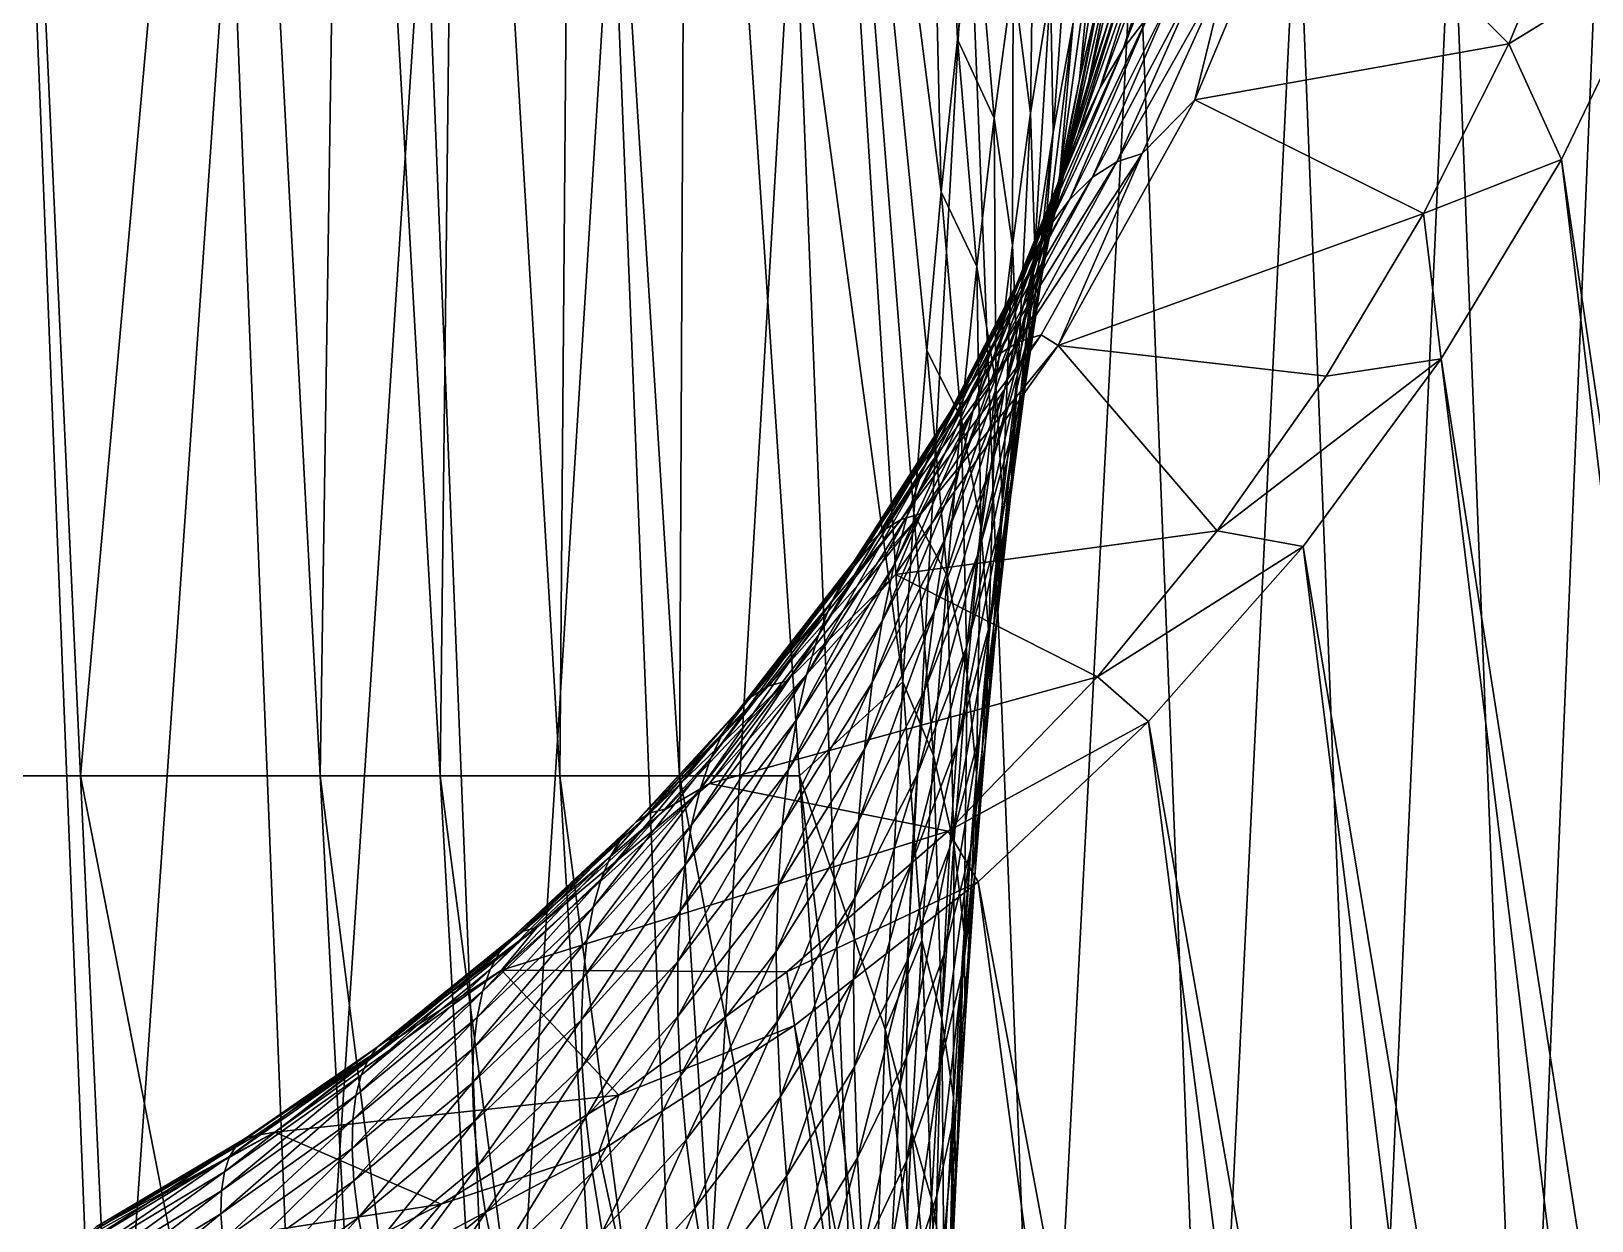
# Model space of a CAD drawing. Extents: x -53 to 3.8, y 0 to 88.2.
# Drawn here: x -4.695 to -2.245, y 15.174 to 17.04 of the extents above; entities that cross this region are included whole.
import ezdxf

# ---------------------------------------------------------------- set-up
doc = ezdxf.new("R2010")
doc.units = 0

msp = doc.modelspace()

# ---------------------------------------------------------------- linework, layer by layer
for points in [[(-3.119, 70.249), (0.34092, 36.1072, 0.77773), (3.4933, 5)], [(-3.119, 70.249), (3.4933, 5), (-1.84729, 18.2287)], [(-4.61729, 15.8717, 14.4567), (-4.90695, 15.8717, 15.8013), (-4.73881, 18.5131, 14.1511)], [(-4.73881, 18.5131, 14.1511), (-4.3808, 18.5098, 12.4424), (-4.61729, 15.8717, 14.4567)], [(-4.61729, 15.8717, 14.4567), (-4.3808, 18.5098, 12.4424), (-4.24119, 15.8717, 12.7108)], [(-4.3808, 18.5098, 12.4424), (-4.20178, 18.5082, 11.588), (-4.24119, 15.8717, 12.7108)], [(-4.24119, 15.8717, 12.7108), (-4.20178, 18.5082, 11.588), (-4.05313, 15.8717, 11.8379)], [(-4.05313, 15.8717, 11.8379), (-4.20178, 18.5082, 11.588), (-4.02275, 18.5065, 10.7336)], [(-3.86508, 15.8717, 10.965), (-4.05313, 15.8717, 11.8379), (-4.02275, 18.5065, 10.7336)], [(-4.02275, 18.5065, 10.7336), (-3.8437, 18.5049, 9.87921), (-3.86508, 15.8717, 10.965)], [(-3.86508, 15.8717, 10.965), (-3.8437, 18.5049, 9.87921), (-3.67702, 15.8717, 10.092)], [(-3.8437, 18.5049, 9.87921), (-3.66464, 18.5033, 9.02477), (-3.67702, 15.8717, 10.092)], [(-3.67702, 15.8717, 10.092), (-3.66464, 18.5033, 9.02477), (-3.48897, 15.8717, 9.21909)], [(-3.66464, 18.5033, 9.02477), (-3.32668, 16.0191, 8.40797), (-3.48897, 15.8717, 9.21909)], [(-3.48558, 18.5016, 8.17031), (-3.32668, 16.0191, 8.40797), (-3.66464, 18.5033, 9.02477)], [(-3.48558, 18.5016, 8.17031), (-3.30922, 16.2829, 8.22272), (-3.32668, 16.0191, 8.40797)], [(-3.28917, 16.5395, 8.02732), (-3.30922, 16.2829, 8.22272), (-3.48558, 18.5016, 8.17031)], [(-3.26648, 16.7881, 7.82187), (-3.28917, 16.5395, 8.02732), (-3.48558, 18.5016, 8.17031)], [(-3.3065, 18.5, 7.31582), (-3.26648, 16.7881, 7.82187), (-3.48558, 18.5016, 8.17031)], [(-3.24111, 17.0274, 7.60649), (-3.26648, 16.7881, 7.82187), (-3.3065, 18.5, 7.31582)], [(-3.21299, 17.2566, 7.38131), (-3.24111, 17.0274, 7.60649), (-3.3065, 18.5, 7.31582)], [(-3.04936, 16.9644, 5.82413), (-2.98877, 17.3634, 5.75267), (-3.01616, 17.102, 5.58772)], [(-3.04936, 16.9644, 5.82413), (-3.0252, 17.2144, 6), (-2.98877, 17.3634, 5.75267)], [(-2.98084, 17.0129, 4.15222), (-2.84373, 17.3609, 4.01344), (-2.94229, 17.0635, 3.92682)], [(-2.88617, 17.3049, 4.2537), (-2.84373, 17.3609, 4.01344), (-2.98084, 17.0129, 4.15222)], [(-3.12602, 16.9117, 6.90573), (-3.15349, 17.1251, 7.10273), (-3.12068, 17.3352, 6.85974)], [(-3.12602, 16.9117, 6.90573), (-3.12068, 17.3352, 6.85974), (-3.09475, 17.1079, 6.66979)], [(-3.0354, 16.9602, 5.19302), (-2.9428, 17.341, 5.10335), (-3.00129, 17.064, 4.96169)], [(-3.0354, 16.9602, 5.19302), (-2.9806, 17.2277, 5.34731), (-2.9428, 17.341, 5.10335)], [(-2.69701, 17.3406, 3.03771), (-2.37545, 17.0206, 0.83854), (-2.8684, 16.9329, 3.00205)], [(-2.81609, 17.1454, 3.24692), (-2.69701, 17.3406, 3.03771), (-2.8684, 16.9329, 3.00205)], [(-2.26141, 17.2961, 0.86226), (-2.37545, 17.0206, 0.83854), (-2.69701, 17.3406, 3.03771)], [(-4.90647, 14.4258, 25.0617), (-4.58171, 14.4258, 24.6192), (-4.69599, 17.3109, 24.1645)], [(-4.58171, 14.4258, 24.6192), (-4.38145, 17.3109, 23.7196), (-4.69599, 17.3109, 24.1645)], [(-4.58171, 14.4258, 24.6192), (-4.26692, 14.4258, 24.1695), (-4.38145, 17.3109, 23.7196)], [(-4.26692, 14.4258, 24.1695), (-4.07686, 17.3109, 23.2679), (-4.38145, 17.3109, 23.7196)], [(-4.07686, 17.3109, 23.2679), (-4.26692, 14.4258, 24.1695), (-3.96223, 14.4258, 23.713)], [(-3.78233, 17.3109, 22.8096), (-4.07686, 17.3109, 23.2679), (-3.96223, 14.4258, 23.713)], [(-3.96223, 14.4258, 23.713), (-3.66776, 14.4258, 23.2499), (-3.78233, 17.3109, 22.8096)], [(-3.66776, 14.4258, 23.2499), (-3.49797, 17.3109, 22.345), (-3.78233, 17.3109, 22.8096)], [(-3.66776, 14.4258, 23.2499), (-3.38361, 14.4258, 22.7803), (-3.49797, 17.3109, 22.345)], [(-3.38361, 14.4258, 22.7803), (-3.2239, 17.3109, 21.8742), (-3.49797, 17.3109, 22.345)], [(-3.1099, 14.4258, 22.3046), (-3.2239, 17.3109, 21.8742), (-3.38361, 14.4258, 22.7803)], [(-2.96023, 17.3109, 21.3975), (-3.2239, 17.3109, 21.8742), (-3.1099, 14.4258, 22.3046)], [(-2.96023, 17.3109, 21.3975), (-3.1099, 14.4258, 22.3046), (-2.84676, 14.4258, 21.823)], [(-2.88617, 17.3049, 4.2537), (-3.01738, 16.9509, 4.37611), (-2.92662, 17.2366, 4.49192)], [(-3.01738, 16.9509, 4.37611), (-2.88617, 17.3049, 4.2537), (-2.98084, 17.0129, 4.15222)], [(-2.70708, 17.3109, 20.9153), (-2.96023, 17.3109, 21.3975), (-2.84676, 14.4258, 21.823)], [(-2.84676, 14.4258, 21.823), (-2.59429, 14.4258, 21.3358), (-2.70708, 17.3109, 20.9153)], [(-2.59429, 14.4258, 21.3358), (-2.46456, 17.3109, 20.4276), (-2.70708, 17.3109, 20.9153)], [(-2.59429, 14.4258, 21.3358), (-2.35261, 14.4258, 20.8431), (-2.46456, 17.3109, 20.4276)], [(-2.35261, 14.4258, 20.8431), (-2.23278, 17.3109, 19.9347), (-2.46456, 17.3109, 20.4276)], [(-2.26141, 17.2961, 0.86226), (-2.13362, 17.1693), (-2.37545, 17.0206, 0.83854)], [(-2.12183, 14.4258, 20.3453), (-2.23278, 17.3109, 19.9347), (-2.35261, 14.4258, 20.8431)], [(-3.09068, 16.8812, 6.47738), (-3.09475, 17.1079, 6.66979), (-3.0608, 17.2932, 6.42569)], [(-3.09068, 16.8812, 6.47738), (-3.0608, 17.2932, 6.42569), (-3.05919, 17.0534, 6.24174)], [(-3.24111, 17.0274, 7.60649), (-3.21299, 17.2566, 7.38131), (-3.18346, 16.9038, 7.3361)], [(-3.18346, 16.9038, 7.3361), (-3.21299, 17.2566, 7.38131), (-3.15349, 17.1251, 7.10273)], [(-3.06723, 16.8448, 5.42172), (-2.9806, 17.2277, 5.34731), (-3.0354, 16.9602, 5.19302)], [(-3.06723, 16.8448, 5.42172), (-3.01616, 17.102, 5.58772), (-2.9806, 17.2277, 5.34731)], [(-2.92662, 17.2366, 4.49192), (-3.05183, 16.8778, 4.59844), (-2.96501, 17.1562, 4.72795)], [(-2.92662, 17.2366, 4.49192), (-3.01738, 16.9509, 4.37611), (-3.05183, 16.8778, 4.59844)], [(-3.08015, 16.8157, 6.0562), (-3.0252, 17.2144, 6), (-3.04936, 16.9644, 5.82413)], [(-3.08015, 16.8157, 6.0562), (-3.05919, 17.0534, 6.24174), (-3.0252, 17.2144, 6)], [(-2.96501, 17.1562, 4.72795), (-3.08412, 16.7938, 4.81918), (-3.00129, 17.064, 4.96169)], [(-2.96501, 17.1562, 4.72795), (-3.05183, 16.8778, 4.59844), (-3.08412, 16.7938, 4.81918)], [(-2.13362, 17.1693), (-2.29301, 16.8393), (-2.37545, 17.0206, 0.83854)], [(-2.29301, 16.8393), (-2.13362, 17.1693), (-1.29008, 10.0391)], [(-3.15465, 16.7047, 7.13377), (-3.18346, 16.9038, 7.3361), (-3.15349, 17.1251, 7.10273)], [(-3.15465, 16.7047, 7.13377), (-3.15349, 17.1251, 7.10273), (-3.12602, 16.9117, 6.90573)], [(-3.02881, 16.8111, 3.6258), (-2.85969, 17.13, 3.47313), (-2.99063, 16.8352, 3.41382)], [(-2.90183, 17.1027, 3.70007), (-2.85969, 17.13, 3.47313), (-3.02881, 16.8111, 3.6258)], [(-2.99063, 16.8352, 3.41382), (-2.81609, 17.1454, 3.24692), (-2.95094, 16.8483, 3.20278)], [(-2.85969, 17.13, 3.47313), (-2.81609, 17.1454, 3.24692), (-2.99063, 16.8352, 3.41382)], [(-2.81609, 17.1454, 3.24692), (-2.8684, 16.9329, 3.00205), (-2.95094, 16.8483, 3.20278)], [(-3.1196, 16.6987, 6.70642), (-3.12602, 16.9117, 6.90573), (-3.09475, 17.1079, 6.66979)], [(-3.1196, 16.6987, 6.70642), (-3.09475, 17.1079, 6.66979), (-3.09068, 16.8812, 6.47738)], [(-3.09669, 16.7184, 5.64749), (-3.01616, 17.102, 5.58772), (-3.06723, 16.8448, 5.42172)], [(-3.09669, 16.7184, 5.64749), (-3.04936, 16.9644, 5.82413), (-3.01616, 17.102, 5.58772)], [(-3.06528, 16.776, 3.83789), (-2.90183, 17.1027, 3.70007), (-3.02881, 16.8111, 3.6258)], [(-2.94229, 17.0635, 3.92682), (-2.90183, 17.1027, 3.70007), (-3.06528, 16.776, 3.83789)], [(-3.00129, 17.064, 4.96169), (-3.08412, 16.7938, 4.81918), (-3.11417, 16.699, 5.03829)], [(-3.11417, 16.699, 5.03829), (-3.0354, 16.9602, 5.19302), (-3.00129, 17.064, 4.96169)], [(-3.10847, 16.6564, 6.28356), (-3.05919, 17.0534, 6.24174), (-3.08015, 16.8157, 6.0562)], [(-3.10847, 16.6564, 6.28356), (-3.09068, 16.8812, 6.47738), (-3.05919, 17.0534, 6.24174)], [(-3.09981, 16.7305, 4.04907), (-2.94229, 17.0635, 3.92682), (-3.06528, 16.776, 3.83789)], [(-2.98084, 17.0129, 4.15222), (-2.94229, 17.0635, 3.92682), (-3.09981, 16.7305, 4.04907)], [(-3.26648, 16.7881, 7.82187), (-3.24111, 17.0274, 7.60649), (-3.21075, 16.6714, 7.56064)], [(-3.21075, 16.6714, 7.56064), (-3.24111, 17.0274, 7.60649), (-3.18346, 16.9038, 7.3361)], [(-3.13227, 16.6745, 4.25924), (-2.98084, 17.0129, 4.15222), (-3.09981, 16.7305, 4.04907)], [(-3.01738, 16.9509, 4.37611), (-2.98084, 17.0129, 4.15222), (-3.13227, 16.6745, 4.25924)], [(-2.5093, 16.7545, 0.81071), (-2.8684, 16.9329, 3.00205), (-2.37545, 17.0206, 0.83854)], [(-2.37545, 17.0206, 0.83854), (-2.29301, 16.8393), (-2.5093, 16.7545, 0.81071)], [(-3.14187, 16.5935, 5.25565), (-3.0354, 16.9602, 5.19302), (-3.11417, 16.699, 5.03829)], [(-3.14187, 16.5935, 5.25565), (-3.06723, 16.8448, 5.42172), (-3.0354, 16.9602, 5.19302)], [(-3.12369, 16.5816, 5.87012), (-3.04936, 16.9644, 5.82413), (-3.09669, 16.7184, 5.64749)], [(-3.12369, 16.5816, 5.87012), (-3.08015, 16.8157, 6.0562), (-3.04936, 16.9644, 5.82413)], [(-3.01738, 16.9509, 4.37611), (-3.16257, 16.6082, 4.46845), (-3.05183, 16.8778, 4.59844)], [(-3.16257, 16.6082, 4.46845), (-3.01738, 16.9509, 4.37611), (-3.13227, 16.6745, 4.25924)], [(-3.08293, 16.5471, 2.95742), (-2.8684, 16.9329, 3.00205), (-2.5093, 16.7545, 0.81071)], [(-2.95094, 16.8483, 3.20278), (-2.8684, 16.9329, 3.00205), (-3.08293, 16.5471, 2.95742)], [(-3.18083, 16.487, 7.35482), (-3.21075, 16.6714, 7.56064), (-3.18346, 16.9038, 7.3361)], [(-3.18083, 16.487, 7.35482), (-3.18346, 16.9038, 7.3361), (-3.15465, 16.7047, 7.13377)], [(-3.14599, 16.5059, 6.92927), (-3.15465, 16.7047, 7.13377), (-3.12602, 16.9117, 6.90573)], [(-3.14599, 16.5059, 6.92927), (-3.12602, 16.9117, 6.90573), (-3.1196, 16.6987, 6.70642)], [(-3.13426, 16.4873, 6.50586), (-3.09068, 16.8812, 6.47738), (-3.10847, 16.6564, 6.28356)], [(-3.13426, 16.4873, 6.50586), (-3.1196, 16.6987, 6.70642), (-3.09068, 16.8812, 6.47738)], [(-3.05183, 16.8778, 4.59844), (-3.19061, 16.5319, 4.67671), (-3.08412, 16.7938, 4.81918)], [(-3.05183, 16.8778, 4.59844), (-3.16257, 16.6082, 4.46845), (-3.19061, 16.5319, 4.67671)], [(-3.1793, 16.5315, 3.54907), (-2.99063, 16.8352, 3.41382), (-3.14509, 16.5527, 3.35126)], [(-3.02881, 16.8111, 3.6258), (-2.99063, 16.8352, 3.41382), (-3.1793, 16.5315, 3.54907)], [(-3.16708, 16.4778, 5.4711), (-3.06723, 16.8448, 5.42172), (-3.14187, 16.5935, 5.25565)], [(-3.16708, 16.4778, 5.4711), (-3.09669, 16.7184, 5.64749), (-3.06723, 16.8448, 5.42172)], [(-3.14509, 16.5527, 3.35126), (-2.95094, 16.8483, 3.20278), (-3.10931, 16.5638, 3.15458)], [(-2.99063, 16.8352, 3.41382), (-2.95094, 16.8483, 3.20278), (-3.14509, 16.5527, 3.35126)], [(-2.95094, 16.8483, 3.20278), (-3.08293, 16.5471, 2.95742), (-3.10931, 16.5638, 3.15458)], [(-2.29301, 16.8393), (-2.48169, 16.5261), (-2.5093, 16.7545, 0.81071)], [(-2.48169, 16.5261), (-2.29301, 16.8393), (-1.49802, 10.2375)], [(-1.49802, 10.2375), (-2.29301, 16.8393), (-1.29008, 10.0391)], [(-3.21173, 16.5003, 3.74727), (-3.02881, 16.8111, 3.6258), (-3.1793, 16.5315, 3.54907)], [(-3.06528, 16.776, 3.83789), (-3.02881, 16.8111, 3.6258), (-3.21173, 16.5003, 3.74727)], [(-3.14816, 16.4348, 6.08941), (-3.08015, 16.8157, 6.0562), (-3.12369, 16.5816, 5.87012)], [(-3.14816, 16.4348, 6.08941), (-3.10847, 16.6564, 6.28356), (-3.08015, 16.8157, 6.0562)], [(-3.28917, 16.5395, 8.02732), (-3.26648, 16.7881, 7.82187), (-3.23505, 16.4331, 7.77277)], [(-3.23505, 16.4331, 7.77277), (-3.26648, 16.7881, 7.82187), (-3.21075, 16.6714, 7.56064)], [(-3.08412, 16.7938, 4.81918), (-3.21629, 16.4457, 4.88407), (-3.11417, 16.699, 5.03829)], [(-3.08412, 16.7938, 4.81918), (-3.19061, 16.5319, 4.67671), (-3.21629, 16.4457, 4.88407)], [(-3.24214, 16.4594, 3.94495), (-3.06528, 16.776, 3.83789), (-3.21173, 16.5003, 3.74727)], [(-3.09981, 16.7305, 4.04907), (-3.06528, 16.776, 3.83789), (-3.24214, 16.4594, 3.94495)], [(-2.66212, 16.4992, 0.77892), (-3.08293, 16.5471, 2.95742), (-2.5093, 16.7545, 0.81071)], [(-2.5093, 16.7545, 0.81071), (-2.48169, 16.5261), (-2.66212, 16.4992, 0.77892)], [(-3.2704, 16.409, 4.14209), (-3.09981, 16.7305, 4.04907), (-3.24214, 16.4594, 3.94495)], [(-3.13227, 16.6745, 4.25924), (-3.09981, 16.7305, 4.04907), (-3.2704, 16.409, 4.14209)], [(-3.18971, 16.3523, 5.68458), (-3.09669, 16.7184, 5.64749), (-3.16708, 16.4778, 5.4711)], [(-3.18971, 16.3523, 5.68458), (-3.12369, 16.5816, 5.87012), (-3.09669, 16.7184, 5.64749)], [(-3.11417, 16.699, 5.03829), (-3.21629, 16.4457, 4.88407), (-3.23946, 16.3496, 5.09051)], [(-3.23946, 16.3496, 5.09051), (-3.14187, 16.5935, 5.25565), (-3.11417, 16.699, 5.03829)], [(-3.17003, 16.3027, 7.14696), (-3.18083, 16.487, 7.35482), (-3.15465, 16.7047, 7.13377)], [(-3.17003, 16.3027, 7.14696), (-3.15465, 16.7047, 7.13377), (-3.14599, 16.5059, 6.92927)], [(-3.15752, 16.3084, 6.72364), (-3.1196, 16.6987, 6.70642), (-3.13426, 16.4873, 6.50586)], [(-3.15752, 16.3084, 6.72364), (-3.14599, 16.5059, 6.92927), (-3.1196, 16.6987, 6.70642)], [(-3.29637, 16.3491, 4.3388), (-3.13227, 16.6745, 4.25924), (-3.2704, 16.409, 4.14209)], [(-3.16257, 16.6082, 4.46845), (-3.13227, 16.6745, 4.25924), (-3.29637, 16.3491, 4.3388)], [(-3.20427, 16.2633, 7.56546), (-3.23505, 16.4331, 7.77277), (-3.21075, 16.6714, 7.56064)], [(-3.20427, 16.2633, 7.56546), (-3.21075, 16.6714, 7.56064), (-3.18083, 16.487, 7.35482)], [(-3.17003, 16.2787, 6.30513), (-3.10847, 16.6564, 6.28356), (-3.14816, 16.4348, 6.08941)], [(-3.17003, 16.2787, 6.30513), (-3.13426, 16.4873, 6.50586), (-3.10847, 16.6564, 6.28356)], [(-3.16257, 16.6082, 4.46845), (-3.31993, 16.28, 4.53517), (-3.19061, 16.5319, 4.67671)], [(-3.31993, 16.28, 4.53517), (-3.16257, 16.6082, 4.46845), (-3.29637, 16.3491, 4.3388)], [(-3.25998, 16.244, 5.296), (-3.14187, 16.5935, 5.25565), (-3.23946, 16.3496, 5.09051)], [(-3.25998, 16.244, 5.296), (-3.16708, 16.4778, 5.4711), (-3.14187, 16.5935, 5.25565)], [(-3.32946, 16.2741, 3.28324), (-3.10931, 16.5638, 3.15458), (-3.2977, 16.2833, 3.10053)], [(-3.14509, 16.5527, 3.35126), (-3.10931, 16.5638, 3.15458), (-3.32946, 16.2741, 3.28324)], [(-3.10931, 16.5638, 3.15458), (-3.08293, 16.5471, 2.95742), (-3.2977, 16.2833, 3.10053)], [(-3.20967, 16.2176, 5.89599), (-3.12369, 16.5816, 5.87012), (-3.18971, 16.3523, 5.68458)], [(-3.20967, 16.2176, 5.89599), (-3.14816, 16.4348, 6.08941), (-3.12369, 16.5816, 5.87012)], [(-3.35955, 16.2556, 3.46725), (-3.14509, 16.5527, 3.35126), (-3.32946, 16.2741, 3.28324)], [(-3.1793, 16.5315, 3.54907), (-3.14509, 16.5527, 3.35126), (-3.35955, 16.2556, 3.46725)], [(-2.83308, 16.2563, 0.74336), (-3.33797, 16.188, 2.90436), (-3.08293, 16.5471, 2.95742)], [(-3.08293, 16.5471, 2.95742), (-3.33797, 16.188, 2.90436), (-3.2977, 16.2833, 3.10053)], [(-3.30922, 16.2829, 8.22272), (-3.28917, 16.5395, 8.02732), (-3.25691, 16.1859, 7.97638)], [(-3.25691, 16.1859, 7.97638), (-3.28917, 16.5395, 8.02732), (-3.23505, 16.4331, 7.77277)], [(-2.83308, 16.2563, 0.74336), (-3.08293, 16.5471, 2.95742), (-2.66212, 16.4992, 0.77892)], [(-3.38776, 16.228, 3.65192), (-3.1793, 16.5315, 3.54907), (-3.35955, 16.2556, 3.46725)], [(-3.21173, 16.5003, 3.74727), (-3.1793, 16.5315, 3.54907), (-3.38776, 16.228, 3.65192)], [(-3.19061, 16.5319, 4.67671), (-3.34096, 16.2017, 4.73131), (-3.21629, 16.4457, 4.88407)], [(-3.19061, 16.5319, 4.67671), (-3.31993, 16.28, 4.53517), (-3.34096, 16.2017, 4.73131)], [(-2.48169, 16.5261), (-2.83308, 16.2563, 0.74336), (-2.66212, 16.4992, 0.77892)], [(-2.69825, 16.2315), (-2.83308, 16.2563, 0.74336), (-2.48169, 16.5261)], [(-2.69825, 16.2315), (-2.48169, 16.5261), (-1.73188, 10.4047)], [(-1.73188, 10.4047), (-2.48169, 16.5261), (-1.49802, 10.2375)], [(-3.41384, 16.1916, 3.83642), (-3.21173, 16.5003, 3.74727), (-3.38776, 16.228, 3.65192)], [(-3.24214, 16.4594, 3.94495), (-3.21173, 16.5003, 3.74727), (-3.41384, 16.1916, 3.83642)], [(-3.1915, 16.0936, 7.35625), (-3.20427, 16.2633, 7.56546), (-3.18083, 16.487, 7.35482)], [(-3.1915, 16.0936, 7.35625), (-3.18083, 16.487, 7.35482), (-3.17003, 16.3027, 7.14696)], [(-3.18927, 16.1133, 6.51794), (-3.13426, 16.4873, 6.50586), (-3.17003, 16.2787, 6.30513)], [(-3.18927, 16.1133, 6.51794), (-3.15752, 16.3084, 6.72364), (-3.13426, 16.4873, 6.50586)], [(-3.17841, 16.1195, 6.93808), (-3.14599, 16.5059, 6.92927), (-3.15752, 16.3084, 6.72364)], [(-3.17841, 16.1195, 6.93808), (-3.17003, 16.3027, 7.14696), (-3.14599, 16.5059, 6.92927)], [(-3.27771, 16.1293, 5.50059), (-3.16708, 16.4778, 5.4711), (-3.25998, 16.244, 5.296)], [(-3.27771, 16.1293, 5.50059), (-3.18971, 16.3523, 5.68458), (-3.16708, 16.4778, 5.4711)], [(-3.43763, 16.1464, 4.02082), (-3.24214, 16.4594, 3.94495), (-3.41384, 16.1916, 3.83642)], [(-3.2704, 16.409, 4.14209), (-3.24214, 16.4594, 3.94495), (-3.43763, 16.1464, 4.02082)], [(-3.21629, 16.4457, 4.88407), (-3.35928, 16.1143, 4.92729), (-3.23946, 16.3496, 5.09051)], [(-3.21629, 16.4457, 4.88407), (-3.34096, 16.2017, 4.73131), (-3.35928, 16.1143, 4.92729)], [(-3.22553, 16.0309, 7.76967), (-3.25691, 16.1859, 7.97638), (-3.23505, 16.4331, 7.77277)], [(-3.22553, 16.0309, 7.76967), (-3.23505, 16.4331, 7.77277), (-3.20427, 16.2633, 7.56546)], [(-3.22687, 16.074, 6.10527), (-3.14816, 16.4348, 6.08941), (-3.20967, 16.2176, 5.89599)], [(-3.22687, 16.074, 6.10527), (-3.17003, 16.2787, 6.30513), (-3.14816, 16.4348, 6.08941)], [(-3.45897, 16.0926, 4.20529), (-3.2704, 16.409, 4.14209), (-3.43763, 16.1464, 4.02082)], [(-3.29637, 16.3491, 4.3388), (-3.2704, 16.409, 4.14209), (-3.45897, 16.0926, 4.20529)], [(-3.47769, 16.0303, 4.38998), (-3.29637, 16.3491, 4.3388), (-3.45897, 16.0926, 4.20529)], [(-3.31993, 16.28, 4.53517), (-3.29637, 16.3491, 4.3388), (-3.47769, 16.0303, 4.38998)], [(-3.23946, 16.3496, 5.09051), (-3.35928, 16.1143, 4.92729), (-3.37469, 16.0182, 5.12319)], [(-3.37469, 16.0182, 5.12319), (-3.25998, 16.244, 5.296), (-3.23946, 16.3496, 5.09051)], [(-3.29253, 16.0058, 5.70435), (-3.18971, 16.3523, 5.68458), (-3.27771, 16.1293, 5.50059)], [(-3.29253, 16.0058, 5.70435), (-3.20967, 16.2176, 5.89599), (-3.18971, 16.3523, 5.68458)], [(-3.20601, 15.9383, 6.72917), (-3.15752, 16.3084, 6.72364), (-3.18927, 16.1133, 6.51794)], [(-3.20601, 15.9383, 6.72917), (-3.17841, 16.1195, 6.93808), (-3.15752, 16.3084, 6.72364)], [(-3.19678, 15.9247, 7.14607), (-3.17003, 16.3027, 7.14696), (-3.17841, 16.1195, 6.93808)], [(-3.19678, 15.9247, 7.14607), (-3.1915, 16.0936, 7.35625), (-3.17003, 16.3027, 7.14696)], [(-3.56296, 15.9969, 3.38392), (-3.32946, 16.2741, 3.28324), (-3.53693, 16.0129, 3.21265)], [(-3.35955, 16.2556, 3.46725), (-3.32946, 16.2741, 3.28324), (-3.56296, 15.9969, 3.38392)], [(-3.53693, 16.0129, 3.21265), (-3.2977, 16.2833, 3.10053), (-3.5091, 16.0206, 3.04281)], [(-3.32946, 16.2741, 3.28324), (-3.2977, 16.2833, 3.10053), (-3.53693, 16.0129, 3.21265)], [(-3.2977, 16.2833, 3.10053), (-3.33797, 16.188, 2.90436), (-3.5091, 16.0206, 3.04281)], [(-3.31993, 16.28, 4.53517), (-3.49364, 15.9596, 4.57507), (-3.34096, 16.2017, 4.73131)], [(-3.49364, 15.9596, 4.57507), (-3.31993, 16.28, 4.53517), (-3.47769, 16.0303, 4.38998)], [(-3.32668, 16.0191, 8.40797), (-3.30922, 16.2829, 8.22272), (-3.27834, 15.9039, 8.19145)], [(-3.27834, 15.9039, 8.19145), (-3.30922, 16.2829, 8.22272), (-3.25691, 16.1859, 7.97638)], [(-3.24121, 15.9215, 6.3132), (-3.17003, 16.2787, 6.30513), (-3.22687, 16.074, 6.10527)], [(-3.24121, 15.9215, 6.3132), (-3.18927, 16.1133, 6.51794), (-3.17003, 16.2787, 6.30513)], [(-3.58696, 15.9725, 3.55606), (-3.35955, 16.2556, 3.46725), (-3.56296, 15.9969, 3.38392)], [(-3.38776, 16.228, 3.65192), (-3.35955, 16.2556, 3.46725), (-3.58696, 15.9725, 3.55606)], [(-3.38704, 15.9136, 5.31922), (-3.25998, 16.244, 5.296), (-3.37469, 16.0182, 5.12319)], [(-3.38704, 15.9136, 5.31922), (-3.27771, 16.1293, 5.50059), (-3.25998, 16.244, 5.296)], [(-3.02136, 16.0272, 0.7042), (-3.33797, 16.188, 2.90436), (-2.83308, 16.2563, 0.74336)], [(-3.21093, 15.8758, 7.56116), (-3.22553, 16.0309, 7.76967), (-3.20427, 16.2633, 7.56546)], [(-3.21093, 15.8758, 7.56116), (-3.20427, 16.2633, 7.56546), (-3.1915, 16.0936, 7.35625)], [(-3.02136, 16.0272, 0.7042), (-2.83308, 16.2563, 0.74336), (-2.69825, 16.2315)], [(-3.6087, 15.94, 3.72836), (-3.38776, 16.228, 3.65192), (-3.58696, 15.9725, 3.55606)], [(-3.41384, 16.1916, 3.83642), (-3.38776, 16.228, 3.65192), (-3.6087, 15.94, 3.72836)], [(-3.30434, 15.8741, 5.90733), (-3.20967, 16.2176, 5.89599), (-3.29253, 16.0058, 5.70435)], [(-3.30434, 15.8741, 5.90733), (-3.22687, 16.074, 6.10527), (-3.20967, 16.2176, 5.89599)], [(-2.94129, 15.9572), (-3.02136, 16.0272, 0.7042), (-2.69825, 16.2315)], [(-2.94129, 15.9572), (-2.69825, 16.2315), (-1.98652, 10.5377)], [(-1.98652, 10.5377), (-2.69825, 16.2315), (-1.73188, 10.4047)], [(-3.34096, 16.2017, 4.73131), (-3.5066, 15.8806, 4.7607), (-3.35928, 16.1143, 4.92729)], [(-3.34096, 16.2017, 4.73131), (-3.49364, 15.9596, 4.57507), (-3.5066, 15.8806, 4.7607)], [(-3.02136, 16.0272, 0.7042), (-3.63037, 15.86, 2.84353), (-3.33797, 16.188, 2.90436)], [(-3.63037, 15.86, 2.84353), (-3.5091, 16.0206, 3.04281), (-3.33797, 16.188, 2.90436)], [(-3.62797, 15.8995, 3.90092), (-3.41384, 16.1916, 3.83642), (-3.6087, 15.94, 3.72836)], [(-3.43763, 16.1464, 4.02082), (-3.41384, 16.1916, 3.83642), (-3.62797, 15.8995, 3.90092)], [(-3.24662, 15.765, 7.98796), (-3.27834, 15.9039, 8.19145), (-3.25691, 16.1859, 7.97638)], [(-3.24662, 15.765, 7.98796), (-3.25691, 16.1859, 7.97638), (-3.22553, 16.0309, 7.76967)], [(-3.64457, 15.8511, 4.07399), (-3.43763, 16.1464, 4.02082), (-3.62797, 15.8995, 3.90092)], [(-3.45897, 16.0926, 4.20529), (-3.43763, 16.1464, 4.02082), (-3.64457, 15.8511, 4.07399)], [(-3.39617, 15.8008, 5.51555), (-3.27771, 16.1293, 5.50059), (-3.38704, 15.9136, 5.31922)], [(-3.39617, 15.8008, 5.51555), (-3.29253, 16.0058, 5.70435), (-3.27771, 16.1293, 5.50059)], [(-3.22019, 15.7573, 6.93589), (-3.17841, 16.1195, 6.93808), (-3.20601, 15.9383, 6.72917)], [(-3.22019, 15.7573, 6.93589), (-3.19678, 15.9247, 7.14607), (-3.17841, 16.1195, 6.93808)], [(-3.35928, 16.1143, 4.92729), (-3.51633, 15.7935, 4.9471), (-3.37469, 16.0182, 5.12319)], [(-3.35928, 16.1143, 4.92729), (-3.5066, 15.8806, 4.7607), (-3.51633, 15.7935, 4.9471)], [(-3.25281, 15.7599, 6.52124), (-3.18927, 16.1133, 6.51794), (-3.24121, 15.9215, 6.3132)], [(-3.25281, 15.7599, 6.52124), (-3.20601, 15.9383, 6.72917), (-3.18927, 16.1133, 6.51794)], [(-3.65831, 15.7949, 4.24777), (-3.45897, 16.0926, 4.20529), (-3.64457, 15.8511, 4.07399)], [(-3.47769, 16.0303, 4.38998), (-3.45897, 16.0926, 4.20529), (-3.65831, 15.7949, 4.24777)], [(-3.31298, 15.734, 6.11044), (-3.22687, 16.074, 6.10527), (-3.30434, 15.8741, 5.90733)], [(-3.31298, 15.734, 6.11044), (-3.24121, 15.9215, 6.3132), (-3.22687, 16.074, 6.10527)], [(-3.21315, 15.7213, 7.35173), (-3.1915, 16.0936, 7.35625), (-3.19678, 15.9247, 7.14607)], [(-3.21315, 15.7213, 7.35173), (-3.21093, 15.8758, 7.56116), (-3.1915, 16.0936, 7.35625)], [(-3.66898, 15.731, 4.42249), (-3.47769, 16.0303, 4.38998), (-3.65831, 15.7949, 4.24777)], [(-3.49364, 15.9596, 4.57507), (-3.47769, 16.0303, 4.38998), (-3.66898, 15.731, 4.42249)], [(-3.25528, 15.7852, 0.65555), (-3.63037, 15.86, 2.84353), (-3.02136, 16.0272, 0.7042)], [(-3.25528, 15.7852, 0.65555), (-3.02136, 16.0272, 0.7042), (-2.94129, 15.9572)], [(-3.23017, 15.626, 7.7828), (-3.24662, 15.765, 7.98796), (-3.22553, 16.0309, 7.76967)], [(-3.23017, 15.626, 7.7828), (-3.22553, 16.0309, 7.76967), (-3.21093, 15.8758, 7.56116)], [(-3.76644, 15.7771, 3.47769), (-3.56296, 15.9969, 3.38392), (-3.74583, 15.7993, 3.31497)], [(-3.58696, 15.9725, 3.55606), (-3.56296, 15.9969, 3.38392), (-3.76644, 15.7771, 3.47769)], [(-3.74583, 15.7993, 3.31497), (-3.53693, 16.0129, 3.21265), (-3.72306, 15.8136, 3.15328)], [(-3.56296, 15.9969, 3.38392), (-3.53693, 16.0129, 3.21265), (-3.74583, 15.7993, 3.31497)], [(-3.72306, 15.8136, 3.15328), (-3.5091, 16.0206, 3.04281), (-3.69838, 15.8202, 2.99311)], [(-3.53693, 16.0129, 3.21265), (-3.5091, 16.0206, 3.04281), (-3.72306, 15.8136, 3.15328)], [(-3.69838, 15.8202, 2.99311), (-3.5091, 16.0206, 3.04281), (-3.63037, 15.86, 2.84353)], [(-3.37469, 16.0182, 5.12319), (-3.51633, 15.7935, 4.9471), (-3.52262, 15.6985, 5.13456)], [(-3.52262, 15.6985, 5.13456), (-3.38704, 15.9136, 5.31922), (-3.37469, 16.0182, 5.12319)], [(-3.32668, 16.0191, 8.40797), (-3.35421, 15.4737, 8.74833), (-3.48897, 15.8717, 9.21909)], [(-3.40192, 15.6803, 5.71237), (-3.29253, 16.0058, 5.70435), (-3.39617, 15.8008, 5.51555)], [(-3.40192, 15.6803, 5.71237), (-3.30434, 15.8741, 5.90733), (-3.29253, 16.0058, 5.70435)], [(-3.35421, 15.4737, 8.74833), (-3.32668, 16.0191, 8.40797), (-3.29702, 15.6135, 8.39617)], [(-3.29702, 15.6135, 8.39617), (-3.32668, 16.0191, 8.40797), (-3.27834, 15.9039, 8.19145)], [(-3.78464, 15.7474, 3.64077), (-3.58696, 15.9725, 3.55606), (-3.76644, 15.7771, 3.47769)], [(-3.6087, 15.94, 3.72836), (-3.58696, 15.9725, 3.55606), (-3.78464, 15.7474, 3.64077)], [(-3.49364, 15.9596, 4.57507), (-3.67632, 15.6595, 4.59837), (-3.5066, 15.8806, 4.7607)], [(-3.67632, 15.6595, 4.59837), (-3.49364, 15.9596, 4.57507), (-3.66898, 15.731, 4.42249)], [(-3.20857, 15.7057), (-3.25528, 15.7852, 0.65555), (-2.94129, 15.9572)], [(-3.20857, 15.7057), (-2.94129, 15.9572), (-2.25764, 10.6344)], [(-2.25764, 10.6344), (-2.94129, 15.9572), (-1.98652, 10.5377)], [(-3.80021, 15.7103, 3.80438), (-3.6087, 15.94, 3.72836), (-3.78464, 15.7474, 3.64077)], [(-3.62797, 15.8995, 3.90092), (-3.6087, 15.94, 3.72836), (-3.80021, 15.7103, 3.80438)], [(-3.26171, 15.5923, 6.72665), (-3.20601, 15.9383, 6.72917), (-3.25281, 15.7599, 6.52124)], [(-3.26171, 15.5923, 6.72665), (-3.22019, 15.7573, 6.93589), (-3.20601, 15.9383, 6.72917)], [(-3.23227, 15.568, 7.14229), (-3.19678, 15.9247, 7.14607), (-3.22019, 15.7573, 6.93589)], [(-3.23227, 15.568, 7.14229), (-3.21315, 15.7213, 7.35173), (-3.19678, 15.9247, 7.14607)], [(-3.8129, 15.6658, 3.96879), (-3.62797, 15.8995, 3.90092), (-3.80021, 15.7103, 3.80438)], [(-3.64457, 15.8511, 4.07399), (-3.62797, 15.8995, 3.90092), (-3.8129, 15.6658, 3.96879)], [(-3.52528, 15.596, 5.32342), (-3.38704, 15.9136, 5.31922), (-3.52262, 15.6985, 5.13456)], [(-3.52528, 15.596, 5.32342), (-3.39617, 15.8008, 5.51555), (-3.38704, 15.9136, 5.31922)], [(-3.31849, 15.5851, 6.31528), (-3.24121, 15.9215, 6.3132), (-3.31298, 15.734, 6.11044)], [(-3.31849, 15.5851, 6.31528), (-3.25281, 15.7599, 6.52124), (-3.24121, 15.9215, 6.3132)], [(-3.26532, 15.4905, 8.1988), (-3.29702, 15.6135, 8.39617), (-3.27834, 15.9039, 8.19145)], [(-3.26532, 15.4905, 8.1988), (-3.27834, 15.9039, 8.19145), (-3.24662, 15.765, 7.98796)], [(-3.5066, 15.8806, 4.7607), (-3.68003, 15.5805, 4.77574), (-3.51633, 15.7935, 4.9471)], [(-3.5066, 15.8806, 4.7607), (-3.67632, 15.6595, 4.59837), (-3.68003, 15.5805, 4.77574)], [(-3.40409, 15.5517, 5.91069), (-3.30434, 15.8741, 5.90733), (-3.40192, 15.6803, 5.71237)], [(-3.40409, 15.5517, 5.91069), (-3.31298, 15.734, 6.11044), (-3.30434, 15.8741, 5.90733)], [(-3.22907, 15.4873, 7.57677), (-3.23017, 15.626, 7.7828), (-3.21093, 15.8758, 7.56116)], [(-3.22907, 15.4873, 7.57677), (-3.21093, 15.8758, 7.56116), (-3.21315, 15.7213, 7.35173)], [(-4.90695, 15.8717, 15.8013), (-4.61729, 15.8717, 14.4567), (-4.49559, 13.2264, 14.7628)], [(-4.79934, 13.2264, 16.1358), (-4.90695, 15.8717, 15.8013), (-4.49559, 13.2264, 14.7628)], [(-4.61729, 15.8717, 14.4567), (-4.24119, 15.8717, 12.7108), (-4.10119, 13.2264, 12.98)], [(-4.49559, 13.2264, 14.7628), (-4.61729, 15.8717, 14.4567), (-4.10119, 13.2264, 12.98)], [(-4.24119, 15.8717, 12.7108), (-4.05313, 15.8717, 11.8379), (-3.90399, 13.2264, 12.0886)], [(-4.10119, 13.2264, 12.98), (-4.24119, 15.8717, 12.7108), (-3.90399, 13.2264, 12.0886)], [(-4.05313, 15.8717, 11.8379), (-3.86508, 15.8717, 10.965), (-3.70678, 13.2264, 11.1972)], [(-3.90399, 13.2264, 12.0886), (-4.05313, 15.8717, 11.8379), (-3.70678, 13.2264, 11.1972)], [(-3.25528, 15.7852, 0.65555), (-3.95655, 15.567, 2.77568), (-3.63037, 15.86, 2.84353)], [(-3.63037, 15.86, 2.84353), (-3.95655, 15.567, 2.77568), (-3.90116, 15.634, 2.94147)], [(-3.90116, 15.634, 2.94147), (-3.69838, 15.8202, 2.99311), (-3.63037, 15.86, 2.84353)], [(-3.86508, 15.8717, 10.965), (-3.67702, 15.8717, 10.092), (-3.50958, 13.2264, 10.3058)], [(-3.70678, 13.2264, 11.1972), (-3.86508, 15.8717, 10.965), (-3.50958, 13.2264, 10.3058)], [(-3.82247, 15.614, 4.13425), (-3.64457, 15.8511, 4.07399), (-3.8129, 15.6658, 3.96879)], [(-3.65831, 15.7949, 4.24777), (-3.64457, 15.8511, 4.07399), (-3.82247, 15.614, 4.13425)], [(-3.67702, 15.8717, 10.092), (-3.48897, 15.8717, 9.21909), (-3.3855, 14.3274, 9.33144)], [(-3.50958, 13.2264, 10.3058), (-3.67702, 15.8717, 10.092), (-3.3855, 14.3274, 9.33144)], [(-3.3855, 14.3274, 9.33144), (-3.48897, 15.8717, 9.21909), (-3.37324, 14.9081, 9.05397)], [(-3.48897, 15.8717, 9.21909), (-3.35421, 15.4737, 8.74833), (-3.37324, 14.9081, 9.05397)], [(-3.94241, 15.6153, 3.24574), (-3.72306, 15.8136, 3.15328), (-3.92281, 15.6283, 3.09281)], [(-3.74583, 15.7993, 3.31497), (-3.72306, 15.8136, 3.15328), (-3.94241, 15.6153, 3.24574)], [(-3.92281, 15.6283, 3.09281), (-3.69838, 15.8202, 2.99311), (-3.90116, 15.634, 2.94147)], [(-3.92281, 15.6283, 3.09281), (-3.72306, 15.8136, 3.15328), (-3.69838, 15.8202, 2.99311)], [(-3.52412, 15.4862, 5.51397), (-3.39617, 15.8008, 5.51555), (-3.52528, 15.596, 5.32342)], [(-3.52412, 15.4862, 5.51397), (-3.40192, 15.6803, 5.71237), (-3.39617, 15.8008, 5.51555)], [(-3.9744, 15.5678, 3.55441), (-3.76644, 15.7771, 3.47769), (-3.95968, 15.5951, 3.3998)], [(-3.78464, 15.7474, 3.64077), (-3.76644, 15.7771, 3.47769), (-3.9744, 15.5678, 3.55441)], [(-3.95968, 15.5951, 3.3998), (-3.74583, 15.7993, 3.31497), (-3.94241, 15.6153, 3.24574)], [(-3.76644, 15.7771, 3.47769), (-3.74583, 15.7993, 3.31497), (-3.95968, 15.5951, 3.3998)], [(-3.50853, 15.5644, 0.60288), (-3.95655, 15.567, 2.77568), (-3.25528, 15.7852, 0.65555)], [(-3.82871, 15.555, 4.30104), (-3.65831, 15.7949, 4.24777), (-3.82247, 15.614, 4.13425)], [(-3.66898, 15.731, 4.42249), (-3.65831, 15.7949, 4.24777), (-3.82871, 15.555, 4.30104)], [(-3.51633, 15.7935, 4.9471), (-3.68003, 15.5805, 4.77574), (-3.67986, 15.4942, 4.95503)], [(-3.51633, 15.7935, 4.9471), (-3.67986, 15.4942, 4.95503), (-3.52262, 15.6985, 5.13456)], [(-3.50853, 15.5644, 0.60288), (-3.25528, 15.7852, 0.65555), (-3.20857, 15.7057)], [(-3.32106, 15.4304, 6.51928), (-3.25281, 15.7599, 6.52124), (-3.31849, 15.5851, 6.31528)], [(-3.32106, 15.4304, 6.51928), (-3.26171, 15.5923, 6.72665), (-3.25281, 15.7599, 6.52124)], [(-3.26829, 15.4165, 6.93369), (-3.22019, 15.7573, 6.93589), (-3.26171, 15.5923, 6.72665)], [(-3.26829, 15.4165, 6.93369), (-3.23227, 15.568, 7.14229), (-3.22019, 15.7573, 6.93589)], [(-3.24725, 15.3673, 7.99988), (-3.26532, 15.4905, 8.1988), (-3.24662, 15.765, 7.98796)], [(-3.24725, 15.3673, 7.99988), (-3.24662, 15.765, 7.98796), (-3.23017, 15.626, 7.7828)], [(-3.98628, 15.5336, 3.70976), (-3.78464, 15.7474, 3.64077), (-3.9744, 15.5678, 3.55441)], [(-3.80021, 15.7103, 3.80438), (-3.78464, 15.7474, 3.64077), (-3.98628, 15.5336, 3.70976)], [(-3.83129, 15.4889, 4.46941), (-3.66898, 15.731, 4.42249), (-3.82871, 15.555, 4.30104)], [(-3.67632, 15.6595, 4.59837), (-3.66898, 15.731, 4.42249), (-3.83129, 15.4889, 4.46941)], [(-3.40264, 15.4149, 6.11227), (-3.31298, 15.734, 6.11044), (-3.40409, 15.5517, 5.91069)], [(-3.40264, 15.4149, 6.11227), (-3.31849, 15.5851, 6.31528), (-3.31298, 15.734, 6.11044)], [(-3.99505, 15.4924, 3.86615), (-3.80021, 15.7103, 3.80438), (-3.98628, 15.5336, 3.70976)], [(-3.8129, 15.6658, 3.96879), (-3.80021, 15.7103, 3.80438), (-3.99505, 15.4924, 3.86615)], [(-3.49673, 15.4799), (-3.50853, 15.5644, 0.60288), (-3.20857, 15.7057)], [(-3.49673, 15.4799), (-3.20857, 15.7057), (-2.53899, 10.693)], [(-3.24337, 15.3494, 7.37065), (-3.21315, 15.7213, 7.35173), (-3.23227, 15.568, 7.14229)], [(-3.24337, 15.3494, 7.37065), (-3.22907, 15.4873, 7.57677), (-3.21315, 15.7213, 7.35173)], [(-2.53899, 10.693), (-3.20857, 15.7057), (-2.25764, 10.6344)], [(-3.52262, 15.6985, 5.13456), (-3.67986, 15.4942, 4.95503), (-3.67556, 15.4009, 5.13666)], [(-3.67556, 15.4009, 5.13666), (-3.52528, 15.596, 5.32342), (-3.52262, 15.6985, 5.13456)], [(-3.5188, 15.3688, 5.70733), (-3.40192, 15.6803, 5.71237), (-3.52412, 15.4862, 5.51397)], [(-3.5188, 15.3688, 5.70733), (-3.40409, 15.5517, 5.91069), (-3.40192, 15.6803, 5.71237)], [(-4.00044, 15.4445, 4.02388), (-3.8129, 15.6658, 3.96879), (-3.99505, 15.4924, 3.86615)], [(-3.82247, 15.614, 4.13425), (-3.8129, 15.6658, 3.96879), (-4.00044, 15.4445, 4.02388)], [(-3.82987, 15.4158, 4.63978), (-3.67632, 15.6595, 4.59837), (-3.83129, 15.4889, 4.46941)], [(-3.67632, 15.6595, 4.59837), (-3.82987, 15.4158, 4.63978), (-3.68003, 15.5805, 4.77574)], [(-3.90116, 15.634, 2.94147), (-4.11637, 15.4627, 2.88816), (-4.13511, 15.4577, 3.03154)], [(-4.13511, 15.4577, 3.03154), (-3.92281, 15.6283, 3.09281), (-3.90116, 15.634, 2.94147)], [(-3.95655, 15.567, 2.77568), (-4.11637, 15.4627, 2.88816), (-3.90116, 15.634, 2.94147)], [(-4.16568, 15.4272, 3.32277), (-3.94241, 15.6153, 3.24574), (-4.15163, 15.4459, 3.17654)], [(-4.16568, 15.4272, 3.32277), (-3.95968, 15.5951, 3.3998), (-3.94241, 15.6153, 3.24574)], [(-4.15163, 15.4459, 3.17654), (-3.92281, 15.6283, 3.09281), (-4.13511, 15.4577, 3.03154)], [(-4.15163, 15.4459, 3.17654), (-3.94241, 15.6153, 3.24574), (-3.92281, 15.6283, 3.09281)], [(-4.00217, 15.3898, 4.18324), (-3.82247, 15.614, 4.13425), (-4.00044, 15.4445, 4.02388)], [(-3.82871, 15.555, 4.30104), (-3.82247, 15.614, 4.13425), (-4.00217, 15.3898, 4.18324)], [(-3.31321, 15.3154, 8.59163), (-3.35421, 15.4737, 8.74833), (-3.29702, 15.6135, 8.39617)], [(-3.28194, 15.2079, 8.40342), (-3.31321, 15.3154, 8.59163), (-3.29702, 15.6135, 8.39617)], [(-3.28194, 15.2079, 8.40342), (-3.29702, 15.6135, 8.39617), (-3.26532, 15.4905, 8.1988)], [(-3.24289, 15.2441, 7.80012), (-3.24725, 15.3673, 7.99988), (-3.23017, 15.626, 7.7828)], [(-3.24289, 15.2441, 7.80012), (-3.23017, 15.626, 7.7828), (-3.22907, 15.4873, 7.57677)], [(-4.17698, 15.4019, 3.46968), (-3.95968, 15.5951, 3.3998), (-4.16568, 15.4272, 3.32277)], [(-3.9744, 15.5678, 3.55441), (-3.95968, 15.5951, 3.3998), (-4.17698, 15.4019, 3.46968)], [(-3.68003, 15.5805, 4.77574), (-3.82987, 15.4158, 4.63978), (-3.82414, 15.3359, 4.81266)], [(-3.68003, 15.5805, 4.77574), (-3.82414, 15.3359, 4.81266), (-3.67986, 15.4942, 4.95503)], [(-3.66687, 15.3008, 5.32107), (-3.52528, 15.596, 5.32342), (-3.67556, 15.4009, 5.13666)], [(-3.66687, 15.3008, 5.32107), (-3.52412, 15.4862, 5.51397), (-3.52528, 15.596, 5.32342)], [(-3.3979, 15.2723, 6.31472), (-3.31849, 15.5851, 6.31528), (-3.40264, 15.4149, 6.11227)], [(-3.3979, 15.2723, 6.31472), (-3.32106, 15.4304, 6.51928), (-3.31849, 15.5851, 6.31528)], [(-3.32098, 15.2676, 6.72682), (-3.26171, 15.5923, 6.72665), (-3.32106, 15.4304, 6.51928)], [(-3.32098, 15.2676, 6.72682), (-3.26829, 15.4165, 6.93369), (-3.26171, 15.5923, 6.72665)], [(-4.31248, 15.3127, 2.70163), (-3.95655, 15.567, 2.77568), (-3.77269, 15.3705, 0.54793)], [(-3.95655, 15.567, 2.77568), (-4.31248, 15.3127, 2.70163), (-4.11637, 15.4627, 2.88816)], [(-4.18523, 15.3701, 3.61749), (-3.9744, 15.5678, 3.55441), (-4.17698, 15.4019, 3.46968)], [(-3.98628, 15.5336, 3.70976), (-3.9744, 15.5678, 3.55441), (-4.18523, 15.3701, 3.61749)], [(-3.77269, 15.3705, 0.54793), (-3.95655, 15.567, 2.77568), (-3.50853, 15.5644, 0.60288)], [(-3.77269, 15.3705, 0.54793), (-3.50853, 15.5644, 0.60288), (-3.49673, 15.4799)], [(-3.27309, 15.213, 7.16525), (-3.23227, 15.568, 7.14229), (-3.26829, 15.4165, 6.93369)], [(-3.27309, 15.213, 7.16525), (-3.24337, 15.3494, 7.37065), (-3.23227, 15.568, 7.14229)], [(-4.19011, 15.3318, 3.76653), (-3.98628, 15.5336, 3.70976), (-4.18523, 15.3701, 3.61749)], [(-3.99505, 15.4924, 3.86615), (-3.98628, 15.5336, 3.70976), (-4.19011, 15.3318, 3.76653)], [(-3.99989, 15.3285, 4.34455), (-3.82871, 15.555, 4.30104), (-4.00217, 15.3898, 4.18324)], [(-3.83129, 15.4889, 4.46941), (-3.82871, 15.555, 4.30104), (-3.99989, 15.3285, 4.34455)], [(-3.50924, 15.2436, 5.90542), (-3.40409, 15.5517, 5.91069), (-3.5188, 15.3688, 5.70733)], [(-3.50924, 15.2436, 5.90542), (-3.40264, 15.4149, 6.11227), (-3.40409, 15.5517, 5.91069)], [(-4.19131, 15.2871, 3.91713), (-3.99505, 15.4924, 3.86615), (-4.19011, 15.3318, 3.76653)], [(-4.00044, 15.4445, 4.02388), (-3.99505, 15.4924, 3.86615), (-4.19131, 15.2871, 3.91713)], [(-3.9932, 15.2605, 4.50829), (-3.83129, 15.4889, 4.46941), (-3.99989, 15.3285, 4.34455)], [(-3.82987, 15.4158, 4.63978), (-3.83129, 15.4889, 4.46941), (-3.9932, 15.2605, 4.50829)], [(-3.67986, 15.4942, 4.95503), (-3.82414, 15.3359, 4.81266), (-3.81381, 15.2493, 4.98859)], [(-3.67986, 15.4942, 4.95503), (-3.81381, 15.2493, 4.98859), (-3.67556, 15.4009, 5.13666)], [(-3.65337, 15.1936, 5.50948), (-3.52412, 15.4862, 5.51397), (-3.66687, 15.3008, 5.32107)], [(-3.65337, 15.1936, 5.50948), (-3.5188, 15.3688, 5.70733), (-3.52412, 15.4862, 5.51397)], [(-3.26254, 15.1, 8.21381), (-3.28194, 15.2079, 8.40342), (-3.26532, 15.4905, 8.1988)], [(-3.26254, 15.1, 8.21381), (-3.26532, 15.4905, 8.1988), (-3.24725, 15.3673, 7.99988)], [(-3.2523, 15.1216, 7.60019), (-3.22907, 15.4873, 7.57677), (-3.24337, 15.3494, 7.37065)], [(-3.2523, 15.1216, 7.60019), (-3.24289, 15.2441, 7.80012), (-3.22907, 15.4873, 7.57677)], [(-4.13511, 15.4577, 3.03154), (-4.35888, 15.3027, 2.96977), (-4.37247, 15.2917, 3.10773)], [(-4.37247, 15.2917, 3.10773), (-4.15163, 15.4459, 3.17654), (-4.13511, 15.4577, 3.03154)], [(-4.11637, 15.4627, 2.88816), (-4.35888, 15.3027, 2.96977), (-4.13511, 15.4577, 3.03154)], [(-4.11637, 15.4627, 2.88816), (-4.3429, 15.3072, 2.83345), (-4.35888, 15.3027, 2.96977)], [(-4.31248, 15.3127, 2.70163), (-4.3429, 15.3072, 2.83345), (-4.11637, 15.4627, 2.88816)], [(-3.80378, 15.281), (-3.77269, 15.3705, 0.54793), (-3.49673, 15.4799)], [(-3.80378, 15.281), (-3.49673, 15.4799), (-2.82602, 10.7126)], [(-2.82602, 10.7126), (-3.49673, 15.4799), (-2.53899, 10.693)], [(-3.3205, 15.1637, 8.68635), (-3.37324, 14.9081, 9.05397), (-3.35421, 15.4737, 8.74833)], [(-3.3205, 15.1637, 8.68635), (-3.35421, 15.4737, 8.74833), (-3.31321, 15.3154, 8.59163)], [(-4.3834, 15.2742, 3.24697), (-4.15163, 15.4459, 3.17654), (-4.37247, 15.2917, 3.10773)], [(-4.3834, 15.2742, 3.24697), (-4.16568, 15.4272, 3.32277), (-4.15163, 15.4459, 3.17654)], [(-4.18851, 15.2361, 4.06962), (-4.00044, 15.4445, 4.02388), (-4.19131, 15.2871, 3.91713)], [(-4.00217, 15.3898, 4.18324), (-4.00044, 15.4445, 4.02388), (-4.18851, 15.2361, 4.06962)], [(-4.39139, 15.2505, 3.38697), (-4.16568, 15.4272, 3.32277), (-4.3834, 15.2742, 3.24697)], [(-4.39139, 15.2505, 3.38697), (-4.17698, 15.4019, 3.46968), (-4.16568, 15.4272, 3.32277)], [(-3.98173, 15.1862, 4.67505), (-3.82987, 15.4158, 4.63978), (-3.9932, 15.2605, 4.50829)], [(-3.82987, 15.4158, 4.63978), (-3.98173, 15.1862, 4.67505), (-3.82414, 15.3359, 4.81266)], [(-3.49591, 15.1127, 6.10607), (-3.40264, 15.4149, 6.11227), (-3.50924, 15.2436, 5.90542)], [(-3.49591, 15.1127, 6.10607), (-3.3979, 15.2723, 6.31472), (-3.40264, 15.4149, 6.11227)], [(-3.39005, 15.1218, 6.52254), (-3.32106, 15.4304, 6.51928), (-3.3979, 15.2723, 6.31472)], [(-3.39005, 15.1218, 6.52254), (-3.32098, 15.2676, 6.72682), (-3.32106, 15.4304, 6.51928)], [(-3.31804, 15.0785, 6.96133), (-3.26829, 15.4165, 6.93369), (-3.32098, 15.2676, 6.72682)], [(-3.31804, 15.0785, 6.96133), (-3.27309, 15.213, 7.16525), (-3.26829, 15.4165, 6.93369)], [(-4.39609, 15.2206, 3.52799), (-4.17698, 15.4019, 3.46968), (-4.39139, 15.2505, 3.38697)], [(-4.39609, 15.2206, 3.52799), (-4.18523, 15.3701, 3.61749), (-4.17698, 15.4019, 3.46968)], [(-4.18131, 15.1788, 4.22432), (-4.00217, 15.3898, 4.18324), (-4.18851, 15.2361, 4.06962)], [(-3.99989, 15.3285, 4.34455), (-4.00217, 15.3898, 4.18324), (-4.18131, 15.1788, 4.22432)], [(-3.67556, 15.4009, 5.13666), (-3.81381, 15.2493, 4.98859), (-3.79858, 15.1563, 5.16807)], [(-3.79858, 15.1563, 5.16807), (-3.66687, 15.3008, 5.32107), (-3.67556, 15.4009, 5.13666)], [(-4.39714, 15.1846, 3.67038), (-4.18523, 15.3701, 3.61749), (-4.39609, 15.2206, 3.52799)], [(-4.19011, 15.3318, 3.76653), (-4.18523, 15.3701, 3.61749), (-4.39714, 15.1846, 3.67038)], [(-4.05157, 15.1995, 0.48993), (-4.31248, 15.3127, 2.70163), (-3.77269, 15.3705, 0.54793)], [(-4.05157, 15.1995, 0.48993), (-3.77269, 15.3705, 0.54793), (-3.80378, 15.281)], [(-3.63488, 15.0789, 5.70393), (-3.5188, 15.3688, 5.70733), (-3.65337, 15.1936, 5.50948)], [(-3.63488, 15.0789, 5.70393), (-3.50924, 15.2436, 5.90542), (-3.5188, 15.3688, 5.70733)], [(-3.25507, 14.9921, 8.02337), (-3.26254, 15.1, 8.21381), (-3.24725, 15.3673, 7.99988)], [(-3.25507, 14.9921, 8.02337), (-3.24725, 15.3673, 7.99988), (-3.24289, 15.2441, 7.80012)], [(-3.82414, 15.3359, 4.81266), (-3.98173, 15.1862, 4.67505), (-3.96513, 15.1056, 4.84545)], [(-3.82414, 15.3359, 4.81266), (-3.96513, 15.1056, 4.84545), (-3.81381, 15.2493, 4.98859)], [(-3.27549, 15, 7.40077), (-3.24337, 15.3494, 7.37065), (-3.27309, 15.213, 7.16525)], [(-3.27549, 15, 7.40077), (-3.2523, 15.1216, 7.60019), (-3.24337, 15.3494, 7.37065)], [(-4.69379, 15.1003, 2.6223), (-4.31248, 15.3127, 2.70163), (-4.05157, 15.1995, 0.48993)], [(-4.31248, 15.3127, 2.70163), (-4.69379, 15.1003, 2.6223), (-4.57967, 15.1683, 2.7776)], [(-4.3429, 15.3072, 2.83345), (-4.31248, 15.3127, 2.70163), (-4.57967, 15.1683, 2.7776)], [(-4.39419, 15.1425, 3.81448), (-4.19011, 15.3318, 3.76653), (-4.39714, 15.1846, 3.67038)], [(-4.19131, 15.2871, 3.91713), (-4.19011, 15.3318, 3.76653), (-4.39419, 15.1425, 3.81448)], [(-4.16924, 15.1153, 4.3818), (-3.99989, 15.3285, 4.34455), (-4.18131, 15.1788, 4.22432)], [(-3.9932, 15.2605, 4.50829), (-3.99989, 15.3285, 4.34455), (-4.16924, 15.1153, 4.3818)], [(-3.28962, 15.0637, 8.50388), (-3.3205, 15.1637, 8.68635), (-3.31321, 15.3154, 8.59163)], [(-3.28962, 15.0637, 8.50388), (-3.31321, 15.3154, 8.59163), (-3.28194, 15.2079, 8.40342)], [(-4.37247, 15.2917, 3.10773), (-4.60387, 15.1536, 3.03963), (-4.61182, 15.137, 3.17275)], [(-4.61182, 15.137, 3.17275), (-4.3834, 15.2742, 3.24697), (-4.37247, 15.2917, 3.10773)], [(-4.35888, 15.3027, 2.96977), (-4.60387, 15.1536, 3.03963), (-4.37247, 15.2917, 3.10773)], [(-4.35888, 15.3027, 2.96977), (-4.59306, 15.164, 2.9078), (-4.60387, 15.1536, 3.03963)], [(-4.3429, 15.3072, 2.83345), (-4.59306, 15.164, 2.9078), (-4.35888, 15.3027, 2.96977)], [(-4.57967, 15.1683, 2.7776), (-4.59306, 15.164, 2.9078), (-4.3429, 15.3072, 2.83345)], [(-4.38686, 15.0945, 3.96065), (-4.19131, 15.2871, 3.91713), (-4.39419, 15.1425, 3.81448)], [(-4.18851, 15.2361, 4.06962), (-4.19131, 15.2871, 3.91713), (-4.38686, 15.0945, 3.96065)], [(-3.77791, 15.0566, 5.35239), (-3.66687, 15.3008, 5.32107), (-3.79858, 15.1563, 5.16807)], [(-3.77791, 15.0566, 5.35239), (-3.65337, 15.1936, 5.50948), (-3.66687, 15.3008, 5.32107)], [(-4.61662, 15.1144, 3.30668), (-4.3834, 15.2742, 3.24697), (-4.61182, 15.137, 3.17275)], [(-4.61662, 15.1144, 3.30668), (-4.39139, 15.2505, 3.38697), (-4.3834, 15.2742, 3.24697)], [(-4.12776, 15.1099), (-4.05157, 15.1995, 0.48993), (-3.80378, 15.281)], [(-4.12776, 15.1099), (-3.80378, 15.281), (-2.82602, 10.7126)], [(-3.47888, 14.9742, 6.31387), (-3.3979, 15.2723, 6.31472), (-3.49591, 15.1127, 6.10607)], [(-3.47888, 14.9742, 6.31387), (-3.39005, 15.1218, 6.52254), (-3.3979, 15.2723, 6.31472)], [(-3.37801, 14.9464, 6.75969), (-3.32098, 15.2676, 6.72682), (-3.39005, 15.1218, 6.52254)], [(-3.37801, 14.9464, 6.75969), (-3.31804, 15.0785, 6.96133), (-3.32098, 15.2676, 6.72682)], [(-4.61789, 15.0859, 3.4417), (-4.39139, 15.2505, 3.38697), (-4.61662, 15.1144, 3.30668)], [(-4.61789, 15.0859, 3.4417), (-4.39609, 15.2206, 3.52799), (-4.39139, 15.2505, 3.38697)], [(-4.15189, 15.0458, 4.54273), (-3.9932, 15.2605, 4.50829), (-4.16924, 15.1153, 4.3818)], [(-3.98173, 15.1862, 4.67505), (-3.9932, 15.2605, 4.50829), (-4.15189, 15.0458, 4.54273)], [(-3.81381, 15.2493, 4.98859), (-3.96513, 15.1056, 4.84545), (-3.94305, 15.0189, 5.02008)], [(-3.81381, 15.2493, 4.98859), (-3.94305, 15.0189, 5.02008), (-3.79858, 15.1563, 5.16807)], [(-3.61203, 14.9589, 5.9025), (-3.50924, 15.2436, 5.90542), (-3.63488, 15.0789, 5.70393)], [(-3.61203, 14.9589, 5.9025), (-3.49591, 15.1127, 6.10607), (-3.50924, 15.2436, 5.90542)], [(-3.25958, 14.8845, 7.83266), (-3.24289, 15.2441, 7.80012), (-3.2523, 15.1216, 7.60019)], [(-3.25958, 14.8845, 7.83266), (-3.25507, 14.9921, 8.02337), (-3.24289, 15.2441, 7.80012)], [(-4.6152, 15.0516, 3.57816), (-4.39609, 15.2206, 3.52799), (-4.61789, 15.0859, 3.4417)], [(-4.6152, 15.0516, 3.57816), (-4.39714, 15.1846, 3.67038), (-4.39609, 15.2206, 3.52799)], [(-4.37472, 15.0405, 4.10924), (-4.18851, 15.2361, 4.06962), (-4.38686, 15.0945, 3.96065)], [(-4.18131, 15.1788, 4.22432), (-4.18851, 15.2361, 4.06962), (-4.37472, 15.0405, 4.10924)], [(-3.31235, 14.8799, 7.20256), (-3.27309, 15.213, 7.16525), (-3.31804, 15.0785, 6.96133)], [(-3.31235, 14.8799, 7.20256), (-3.27549, 15, 7.40077), (-3.27309, 15.213, 7.16525)], [(-4.34336, 15.0528, 0.42924), (-4.69379, 15.1003, 2.6223), (-4.05157, 15.1995, 0.48993)], [(-4.34336, 15.0528, 0.42924), (-4.05157, 15.1995, 0.48993), (-4.12776, 15.1099)], [(-3.75154, 14.9498, 5.54373), (-3.65337, 15.1936, 5.50948), (-3.77791, 15.0566, 5.35239)], [(-3.75154, 14.9498, 5.54373), (-3.63488, 15.0789, 5.70393), (-3.65337, 15.1936, 5.50948)], [(-3.26968, 14.9633, 8.32009), (-3.28962, 15.0637, 8.50388), (-3.28194, 15.2079, 8.40342)], [(-3.26968, 14.9633, 8.32009), (-3.28194, 15.2079, 8.40342), (-3.26254, 15.1, 8.21381)], [(-4.60816, 15.0115, 3.71642), (-4.39714, 15.1846, 3.67038), (-4.6152, 15.0516, 3.57816)], [(-4.60816, 15.0115, 3.71642), (-4.39419, 15.1425, 3.81448), (-4.39714, 15.1846, 3.67038)], [(-4.35722, 14.9807, 4.26086), (-4.18131, 15.1788, 4.22432), (-4.37472, 15.0405, 4.10924)], [(-4.16924, 15.1153, 4.3818), (-4.18131, 15.1788, 4.22432), (-4.35722, 14.9807, 4.26086)], [(-4.12882, 14.9704, 4.70779), (-3.98173, 15.1862, 4.67505), (-4.15189, 15.0458, 4.54273)], [(-3.98173, 15.1862, 4.67505), (-4.12882, 14.9704, 4.70779), (-3.96513, 15.1056, 4.84545)]]:
    msp.add_3dface(points)

doc.saveas('drawing.dxf')
